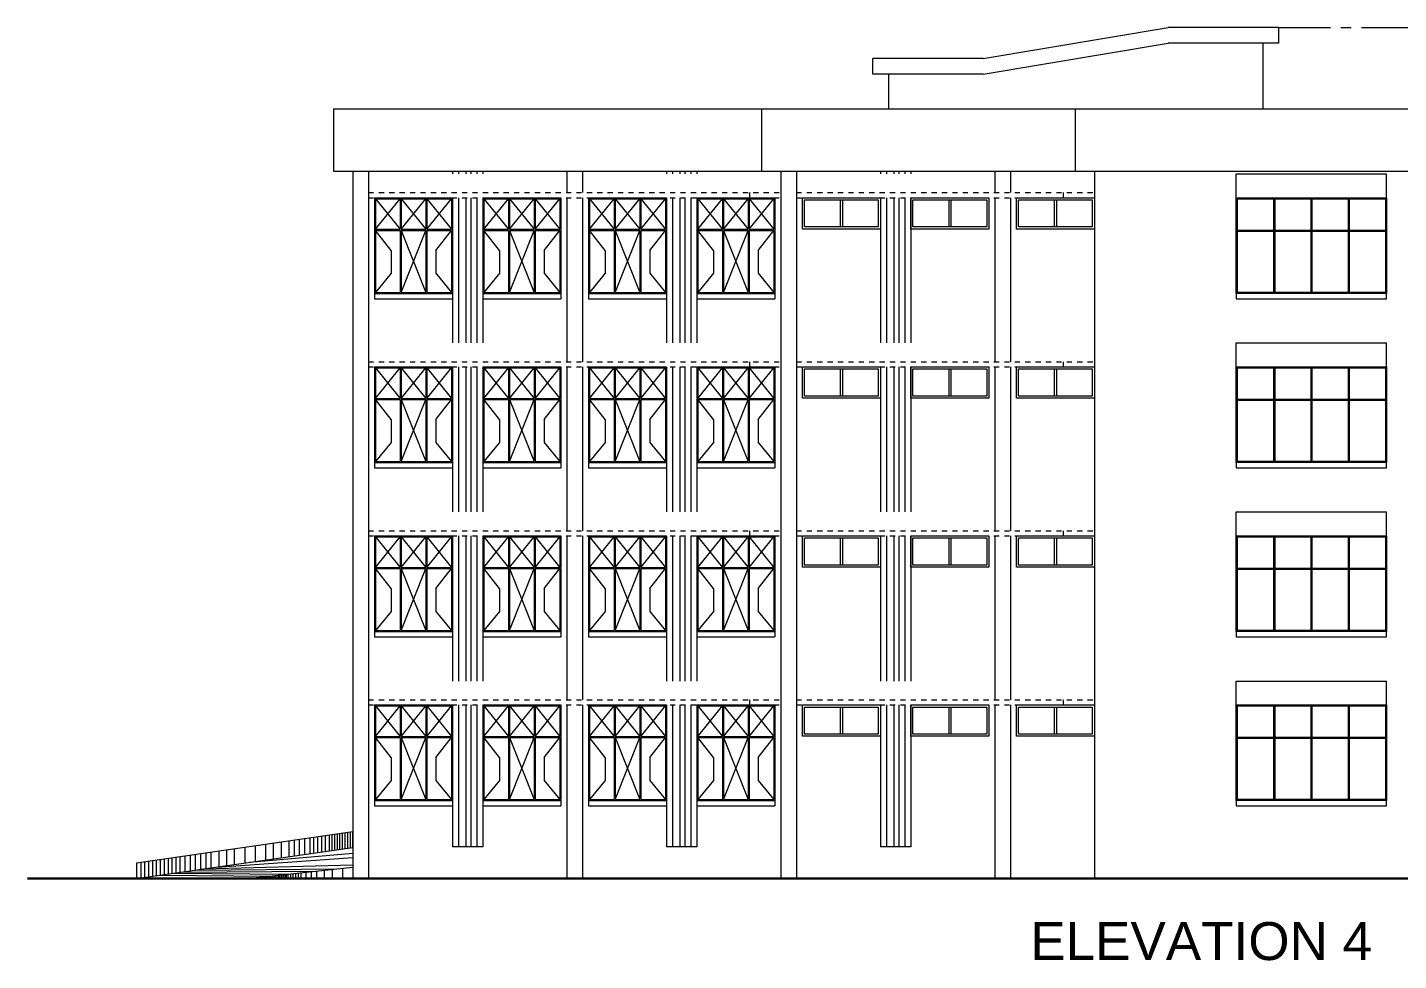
# Model space of a CAD drawing. Header units: millimetres. Extents: x 1898 to 3725, y 783 to 1532.
# Drawn here: x 2607.72 to 2634.09, y 965.83 to 983.78 of the extents above; entities that cross this region are included whole.
import ezdxf

# ---------------------------------------------------------------- set-up
doc = ezdxf.new("R2010")
doc.units = ezdxf.units.MM
for name, pattern in [('CENTER', [2, 1.25, -0.25, 0.25, -0.25]), ('DASHED', [0.75, 0.5, -0.25]), ('DASHED2', [0.375, 0.25, -0.125])]:
    doc.linetypes.add(name, pattern=pattern)
for name, color, linetype, lineweight in [('CLL LEV.', 15, 'Continuous', 18), ('Dotted', 23, 'DASHED', 15), ('ELEV.1', 7, 'Continuous', 20), ('ELEV.2', 250, 'Continuous', 20), ('ELEV.3', 252, 'Continuous', 20), ('ELEV.4', 251, 'Continuous', 18), ('ELEV.6', 250, 'Continuous', 13), ('Fixture', 44, 'Continuous', 13), ('GRID', 134, 'CENTER', 18), ('PROJ.', 30, 'DASHED2', 15), ('TEXT', 7, 'Continuous', 15), ('Ventilator', 4, 'DASHED', 18), ('Wall', 7, 'Continuous', 30), ('Window', 150, 'Continuous', 15)]:
    doc.layers.add(name, color=color, linetype=linetype, lineweight=lineweight)
doc.styles.get("Standard").update_dxf_attribs({"font": 'arial.ttf', "height": 0.2})

# ---------------------------------------------------------------- blocks, each defined once
blk = doc.blocks.new('DRTY')
at = {"layer": 'ELEV.1', "color": 251, "ltscale": 0.05}
for p, q in [((-0.115, 3.7), (-0.115, 3.65)), ((0, 3.7), (0, 3.65)), ((0.355, 3.7), (0.355, 3.65)), ((0.47, 3.7), (0.47, 3.65)), ((-0.115, 3.19), (-0.115, 0.4)), ((0, 3.19), (0, 0.4)), ((0.355, 3.19), (0.355, 0.4)), ((0.47, 3.19), (0.47, 0.4)), ((-0.115, -0.06), (-0.115, -2.85)), ((0, -0.06), (0, -2.85)), ((0.355, -0.06), (0.355, -2.85)), ((0.47, -0.06), (0.47, -2.85)), ((-0.115, -3.31), (-0.115, -6.1)), ((0, -3.31), (0, -6.1)), ((0.355, -3.31), (0.355, -6.1)), ((0.47, -3.31), (0.47, -6.1)), ((-0.115, -6.56), (-0.115, -9.29)), ((0, -6.56), (0, -9.29)), ((0.355, -6.56), (0.355, -9.29)), ((0.47, -6.56), (0.47, -9.29)), ((-0.115, -9.29), (-0.115, -9.29)), ((-0.115, -9.29), (0.47, -9.29))]:
    blk.add_line(p, q, dxfattribs=at)
at = {"layer": 'Fixture', "ltscale": 0.05}
for p, q in [((0.113, 3.7), (0.113, 3.65)), ((0.213, 3.7), (0.213, 3.65)), ((0.113, 3.19), (0.113, 0.4)), ((0.213, 3.19), (0.213, 0.4)), ((0.113, -0.06), (0.113, -2.85)), ((0.213, -0.06), (0.213, -2.85)), ((0.113, -3.31), (0.113, -6.1)), ((0.213, -3.31), (0.213, -6.1)), ((0.113, -6.56), (0.113, -9.29)), ((0.213, -6.56), (0.213, -9.29)), ((0.113, -9.29), (0.213, -9.29))]:
    blk.add_line(p, q, dxfattribs=at)
blk = doc.blocks.new('WIN')
at = {"layer": 'CLL LEV.'}
for p, q in [((0, 0), (0, -0.1)), ((1.5, 0), (1.5, -0.1)), ((0, -0.1), (1.5, -0.1))]:
    blk.add_line(p, q, dxfattribs=at)
at = {"layer": 'Dotted', "ltscale": 130}
for p, q in [((0.02, 1.82), (0.493, 1.235)), ((0.02, 1.235), (0.493, 1.82)), ((0.513, 1.82), (0.987, 1.235)), ((0.513, 1.235), (0.987, 1.82)), ((1.007, 1.82), (1.48, 1.235)), ((1.007, 1.235), (1.48, 1.82)), ((0.32, 0.827), (0.02, 1.215)), ((0.513, 1.215), (0.987, 0.02)), ((0.513, 0.02), (0.987, 1.215)), ((1.18, 0.827), (1.48, 1.215)), ((0.32, 0.827), (0.32, 0.389)), ((1.18, 0.827), (1.18, 0.389)), ((0.32, 0.389), (0.02, 0.02)), ((1.18, 0.389), (1.48, 0.02))]:
    blk.add_line(p, q, dxfattribs=at)
at = {"layer": 'Window'}
for p, q in [((0, 1.84), (0, 0)), ((0, 1.84), (1.5, 1.84)), ((0.02, 1.82), (0.02, 1.235)), ((0.02, 1.82), (1.48, 1.82)), ((0.493, 1.82), (0.493, 1.235)), ((0.513, 1.82), (0.513, 1.235)), ((0.987, 1.82), (0.987, 1.235)), ((1.007, 1.82), (1.007, 1.235)), ((1.48, 1.82), (1.48, 1.235)), ((1.5, 1.84), (1.5, 0)), ((0.02, 1.235), (0.493, 1.235)), ((0.02, 1.215), (0.493, 1.215)), ((0.02, 1.215), (0.02, 0.02)), ((0.493, 1.215), (0.493, 0.02)), ((0.513, 1.235), (0.987, 1.235)), ((0.513, 1.215), (0.987, 1.215)), ((0.513, 1.215), (0.513, 0.02)), ((0.987, 1.215), (0.987, 0.02)), ((1.007, 1.235), (1.48, 1.235)), ((1.007, 1.215), (1.48, 1.215)), ((1.007, 1.215), (1.007, 0.02)), ((1.48, 1.215), (1.48, 0.02)), ((0, 0), (1.5, 0)), ((0.02, 0.02), (0.493, 0.02)), ((0.513, 0.02), (0.987, 0.02)), ((1.007, 0.02), (1.48, 0.02))]:
    blk.add_line(p, q, dxfattribs=at)
blk = doc.blocks.new('GLAZING 5')
at = {"layer": 'Window'}
for p, q in [((0.698, 1.8), (0.698, 1.2)), ((0.718, 1.8), (0.718, 1.2)), ((1.415, 1.8), (1.415, 1.2)), ((1.435, 1.8), (1.435, 1.2)), ((2.133, 1.8), (2.133, 1.2)), ((2.153, 1.8), (2.153, 1.2)), ((0, 1.2), (2.85, 1.2)), ((0, 1.18), (2.85, 1.18)), ((0.698, 1.18), (0.698, 0)), ((0.718, 1.18), (0.718, 0)), ((1.415, 1.18), (1.415, 0)), ((1.435, 1.18), (1.435, 0)), ((2.133, 1.18), (2.133, 0)), ((2.153, 1.18), (2.153, 0))]:
    blk.add_line(p, q, dxfattribs=at)
for points in [[(-0.02, 1.82), (2.87, 1.82), (2.87, -0.02), (-0.02, -0.02)], [(0, 1.8), (2.85, 1.8), (2.85, 0), (0, 0)]]:
    blk.add_lwpolyline(points, close=True, dxfattribs=at)

msp = doc.modelspace()

# ---------------------------------------------------------------- linework, layer by layer
at = {"layer": 'CLL LEV.'}
for p, q in [((2630.9673, 978.6581), (2630.9673, 978.5581)), ((2630.9673, 978.5581), (2633.8573, 978.5581)), ((2633.8573, 978.5581), (2633.8573, 978.6581)), ((2630.9673, 975.4081), (2630.9673, 975.3081)), ((2633.8573, 975.3081), (2633.8573, 975.4081)), ((2630.9673, 975.3081), (2633.8573, 975.3081)), ((2630.9673, 972.1581), (2630.9673, 972.0581)), ((2633.8573, 972.0581), (2633.8573, 972.1581)), ((2630.9673, 972.0581), (2633.8573, 972.0581)), ((2630.9673, 968.9081), (2630.9673, 968.8081)), ((2630.9673, 968.8081), (2633.8573, 968.8081)), ((2633.8573, 968.8081), (2633.8573, 968.9081))]:
    msp.add_line(p, q, dxfattribs=at)
at = {"layer": 'ELEV.1'}
for p, q in [((2627.8673, 982.2081), (2627.8673, 981.0081)), ((2627.8673, 982.2081), (2634.6873, 982.2081)), ((2627.8673, 981.0081), (2634.6873, 981.0081)), ((2628.2373, 981.0081), (2628.2373, 967.4081)), ((2630.9673, 980.4981), (2630.9673, 980.9581)), ((2630.9673, 980.9581), (2633.8573, 980.9581)), ((2633.8573, 980.4981), (2633.8573, 980.9581)), ((2630.9673, 977.2481), (2630.9673, 977.7081)), ((2630.9673, 977.7081), (2633.8573, 977.7081)), ((2633.8573, 977.2481), (2633.8573, 977.7081)), ((2630.9673, 973.9981), (2630.9673, 974.4581)), ((2630.9673, 974.4581), (2633.8573, 974.4581)), ((2633.8573, 973.9981), (2633.8573, 974.4581)), ((2630.9673, 970.7481), (2630.9673, 971.2081)), ((2630.9673, 971.2081), (2633.8573, 971.2081)), ((2633.8573, 970.7481), (2633.8573, 971.2081))]:
    msp.add_line(p, q, dxfattribs=at)
at = {"layer": 'ELEV.2'}
for p, q in [((2621.8373, 982.2081), (2621.8373, 981.0081)), ((2621.8373, 982.2081), (2627.8673, 982.2081)), ((2621.8373, 981.0081), (2627.8673, 981.0081)), ((2622.2073, 981.0081), (2622.2073, 967.4081)), ((2622.5073, 981.0081), (2622.5073, 967.4081)), ((2626.3223, 981.0081), (2626.3223, 980.5981)), ((2626.6223, 981.0081), (2626.6223, 980.5981)), ((2626.3223, 980.4981), (2626.3223, 977.3481)), ((2626.6223, 980.4981), (2626.6223, 977.3481)), ((2626.3223, 977.2481), (2626.3223, 974.0981)), ((2626.6223, 977.2481), (2626.6223, 974.0981)), ((2626.3223, 973.9981), (2626.3223, 970.8481)), ((2626.6223, 973.9981), (2626.6223, 970.8481)), ((2626.3223, 970.7481), (2626.3223, 967.4081)), ((2626.6223, 970.7481), (2626.6223, 967.4081))]:
    msp.add_line(p, q, dxfattribs=at)
at = {"layer": 'ELEV.3'}
for p, q in [((2613.6073, 982.2081), (2613.6073, 981.0081)), ((2613.6073, 982.2081), (2621.8373, 982.2081)), ((2613.6073, 981.0081), (2621.8373, 981.0081)), ((2613.9773, 981.0081), (2613.9773, 967.4081)), ((2614.2773, 981.0081), (2614.2773, 967.4081)), ((2618.0923, 981.0081), (2618.0923, 980.5981)), ((2618.3923, 981.0081), (2618.3923, 980.5981)), ((2618.0923, 980.4981), (2618.0923, 977.3481)), ((2618.3923, 980.4981), (2618.3923, 977.3481)), ((2618.0923, 977.2481), (2618.0923, 974.0981)), ((2618.3923, 977.2481), (2618.3923, 974.0981)), ((2618.0923, 973.9981), (2618.0923, 970.8481)), ((2618.3923, 973.9981), (2618.3923, 970.8481)), ((2618.0923, 970.7481), (2618.0923, 967.4081)), ((2618.3923, 970.7481), (2618.3923, 967.4081))]:
    msp.add_line(p, q, dxfattribs=at)
at = {"layer": 'ELEV.3', "linetype": 'Continuous'}
for p, q in [((2613.8238, 968.289), (2613.8238, 967.9859)), ((2613.9773, 967.6281), (2613.9773, 967.4081))]:
    msp.add_line(p, q, dxfattribs=at)
at = {"layer": 'ELEV.4'}
for p, q in [((2626.0974, 983.1751), (2629.6573, 983.7751)), ((2631.7773, 983.7751), (2629.6573, 983.7751)), ((2631.7773, 983.7751), (2631.7773, 983.4751)), ((2626.0974, 982.8751), (2629.6573, 983.4751)), ((2631.7773, 983.4751), (2629.6573, 983.4751)), ((2631.4773, 983.4751), (2631.4773, 982.2081)), ((2626.0974, 983.1751), (2623.9774, 983.1751)), ((2623.9774, 982.8751), (2623.9774, 983.1751)), ((2626.0974, 982.8751), (2623.9774, 982.8751)), ((2624.2774, 982.8751), (2624.2774, 982.2081))]:
    msp.add_line(p, q, dxfattribs=at)
at = {"layer": 'ELEV.4', "linetype": 'Continuous'}
for p, q in [((2609.8204, 967.7112), (2613.9773, 968.3112)), ((2613.2238, 968.2024), (2613.2238, 967.8993)), ((2613.2988, 968.2133), (2613.2988, 967.9101)), ((2613.3738, 968.2241), (2613.3738, 967.921)), ((2613.4488, 968.2349), (2613.4488, 967.9318)), ((2613.5238, 968.2457), (2613.5238, 967.9426)), ((2613.5738, 968.253), (2613.5738, 967.9498)), ((2613.6238, 968.2602), (2613.6238, 967.9571)), ((2613.6738, 968.2674), (2613.6738, 967.9643)), ((2613.7238, 968.2746), (2613.7238, 967.9715)), ((2613.7738, 968.2818), (2613.7738, 967.9787)), ((2613.8738, 968.2963), (2613.8738, 967.9931)), ((2613.9238, 968.3035), (2613.9238, 968.0004)), ((2613.9738, 968.3107), (2613.9738, 968.0076)), ((2609.8204, 967.4081), (2613.9773, 968.0081)), ((2611.3988, 967.939), (2611.3988, 967.6359)), ((2611.5488, 967.9607), (2611.5488, 967.6576)), ((2611.6988, 967.9823), (2611.6988, 967.6792)), ((2611.8988, 968.0112), (2611.8988, 967.7081)), ((2612.0988, 968.0401), (2612.0988, 967.7369)), ((2612.2988, 968.0689), (2612.2988, 967.7658)), ((2612.4488, 968.0906), (2612.4488, 967.7875)), ((2612.5988, 968.1122), (2612.5988, 967.8091)), ((2612.7488, 968.1339), (2612.7488, 967.8308)), ((2612.8488, 968.1483), (2612.8488, 967.8452)), ((2612.9488, 968.1627), (2612.9488, 967.8596)), ((2613.0488, 968.1772), (2613.0488, 967.8741)), ((2613.1488, 968.1916), (2613.1488, 967.8885)), ((2609.8204, 967.7112), (2609.8204, 967.4081)), ((2609.8988, 967.7225), (2609.8988, 967.4194)), ((2609.9738, 967.7333), (2609.9738, 967.4302)), ((2610.0488, 967.7442), (2610.0488, 967.4411)), ((2610.1238, 967.755), (2610.1238, 967.4519)), ((2610.1988, 967.7658), (2610.1988, 967.4627)), ((2610.2738, 967.7766), (2610.2738, 967.4735)), ((2610.3488, 967.7875), (2610.3488, 967.4844)), ((2610.4238, 967.7983), (2610.4238, 967.4952)), ((2610.4988, 967.8091), (2610.4988, 967.506)), ((2610.5738, 967.8199), (2610.5738, 967.5168)), ((2610.6488, 967.8308), (2610.6488, 967.5277)), ((2610.7488, 967.8452), (2610.7488, 967.5421)), ((2610.8488, 967.8596), (2610.8488, 967.5565)), ((2610.9488, 967.8741), (2610.9488, 967.571)), ((2611.0488, 967.8885), (2611.0488, 967.5854)), ((2611.1488, 967.9029), (2611.1488, 967.5998)), ((2611.2488, 967.9174), (2611.2488, 967.6143)), ((2611.9441, 967.4081), (2613.9773, 967.6281)), ((2612.0973, 967.4247), (2612.0973, 967.4081)), ((2612.1273, 967.4279), (2612.1273, 967.4081)), ((2612.1573, 967.4311), (2612.1573, 967.4081)), ((2612.1873, 967.4344), (2612.1873, 967.4081)), ((2612.2173, 967.4376), (2612.2173, 967.4081)), ((2612.2473, 967.4409), (2612.2473, 967.4081)), ((2612.2773, 967.4441), (2612.2773, 967.4081)), ((2612.3073, 967.4474), (2612.3073, 967.4081)), ((2612.3373, 967.4506), (2612.3373, 967.4081)), ((2612.3673, 967.4539), (2612.3673, 967.4081)), ((2612.3973, 967.4571), (2612.3973, 967.4081)), ((2612.4273, 967.4604), (2612.4273, 967.4081)), ((2612.4573, 967.4636), (2612.4573, 967.4081)), ((2612.4873, 967.4669), (2612.4873, 967.4081)), ((2612.5173, 967.4701), (2612.5173, 967.4081)), ((2612.5473, 967.4733), (2612.5473, 967.4081)), ((2612.5773, 967.4766), (2612.5773, 967.4081)), ((2612.6073, 967.4798), (2612.6073, 967.4081)), ((2612.6373, 967.4831), (2612.6373, 967.4081)), ((2612.6673, 967.4863), (2612.6673, 967.4081)), ((2612.6973, 967.4896), (2612.6973, 967.4081)), ((2612.7273, 967.4928), (2612.7273, 967.4081)), ((2612.7773, 967.4982), (2612.7773, 967.4081)), ((2612.8273, 967.5036), (2612.8273, 967.4081)), ((2612.8773, 967.5091), (2612.8773, 967.4081)), ((2612.9273, 967.5145), (2612.9273, 967.4081)), ((2612.9773, 967.5199), (2612.9773, 967.4081)), ((2613.0773, 967.5307), (2613.0773, 967.4081)), ((2613.1773, 967.5415), (2613.1773, 967.4081)), ((2613.2773, 967.5523), (2613.2773, 967.4081)), ((2613.4273, 967.5686), (2613.4273, 967.4081)), ((2613.5773, 967.5848), (2613.5773, 967.4081)), ((2613.7773, 967.6064), (2613.7773, 967.4081))]:
    msp.add_line(p, q, dxfattribs=at)
at = {"layer": 'ELEV.6', "linetype": 'Continuous'}
for p, q in [((2611.1104, 967.5943), (2613.9773, 967.6723)), ((2611.3661, 967.6312), (2613.9773, 967.8139)), ((2611.9928, 967.7216), (2613.9773, 967.896)), ((2610.2738, 967.4735), (2612.3973, 967.4571)), ((2610.531, 967.5106), (2612.7273, 967.4928)), ((2610.702, 967.5353), (2613.2773, 967.5511)), ((2610.9581, 967.5723), (2613.6727, 967.5951))]:
    msp.add_line(p, q, dxfattribs=at)
at = {"layer": 'GRID', "ltscale": 0.8}
msp.add_line((2631.7773, 983.7751), (2659.5757, 983.7751), dxfattribs=at)
at = {"layer": 'PROJ.', "ltscale": 0.002}
for p, q in [((2614.2773, 980.5981), (2622.2073, 980.5981)), ((2622.5073, 980.5981), (2628.2373, 980.5981)), ((2614.2773, 980.4981), (2622.2073, 980.4981)), ((2622.5073, 980.4981), (2628.2373, 980.4981)), ((2614.2773, 977.3481), (2622.2073, 977.3481)), ((2614.2773, 977.2481), (2622.2073, 977.2481)), ((2622.5073, 977.3481), (2628.2373, 977.3481)), ((2622.5073, 977.2481), (2628.2373, 977.2481)), ((2614.2773, 974.0981), (2622.2073, 974.0981)), ((2614.2773, 973.9981), (2622.2073, 973.9981)), ((2622.5073, 974.0981), (2628.2373, 974.0981)), ((2622.5073, 973.9981), (2628.2373, 973.9981)), ((2614.2773, 970.8481), (2622.2073, 970.8481)), ((2622.5073, 970.8481), (2628.2373, 970.8481)), ((2614.2773, 970.7481), (2622.2073, 970.7481)), ((2622.5073, 970.7481), (2628.2373, 970.7481))]:
    msp.add_line(p, q, dxfattribs=at)
at = {"layer": 'PROJ.'}
for p, q in [((2614.2773, 980.5981), (2614.2773, 980.4981)), ((2621.6073, 980.5981), (2621.6073, 980.4981)), ((2622.5073, 980.5981), (2622.5073, 980.4981)), ((2627.6373, 980.5981), (2627.6373, 980.4981)), ((2614.2773, 977.3481), (2614.2773, 977.2481)), ((2621.6073, 977.3481), (2621.6073, 977.2481)), ((2622.5073, 977.3481), (2622.5073, 977.2481)), ((2627.6373, 977.3481), (2627.6373, 977.2481)), ((2614.2773, 974.0981), (2614.2773, 973.9981)), ((2621.6073, 974.0981), (2621.6073, 973.9981)), ((2622.5073, 974.0981), (2622.5073, 973.9981)), ((2627.6373, 974.0981), (2627.6373, 973.9981)), ((2614.2773, 970.8481), (2614.2773, 970.7481)), ((2621.6073, 970.8481), (2621.6073, 970.7481)), ((2622.5073, 970.8481), (2622.5073, 970.7481)), ((2627.6373, 970.8481), (2627.6373, 970.7481))]:
    msp.add_line(p, q, dxfattribs=at)
at = {"layer": 'Ventilator', "linetype": 'ByBlock'}
for p, q in [((2623.3523, 980.4581), (2623.3523, 979.9381)), ((2623.3923, 980.4581), (2623.3923, 979.9381)), ((2625.4373, 980.4581), (2625.4373, 979.9381)), ((2625.4773, 980.4581), (2625.4773, 979.9381)), ((2627.4673, 980.4581), (2627.4673, 979.9381)), ((2627.5073, 980.4581), (2627.5073, 979.9381)), ((2623.3523, 977.2081), (2623.3523, 976.6881)), ((2623.3923, 977.2081), (2623.3923, 976.6881)), ((2625.4373, 977.2081), (2625.4373, 976.6881)), ((2625.4773, 977.2081), (2625.4773, 976.6881)), ((2627.4673, 977.2081), (2627.4673, 976.6881)), ((2627.5073, 977.2081), (2627.5073, 976.6881)), ((2623.3523, 973.9581), (2623.3523, 973.4381)), ((2623.3923, 973.9581), (2623.3923, 973.4381)), ((2625.4373, 973.9581), (2625.4373, 973.4381)), ((2625.4773, 973.9581), (2625.4773, 973.4381)), ((2627.4673, 973.9581), (2627.4673, 973.4381)), ((2627.5073, 973.9581), (2627.5073, 973.4381)), ((2623.3523, 970.7081), (2623.3523, 970.1881)), ((2623.3923, 970.7081), (2623.3923, 970.1881)), ((2625.4373, 970.7081), (2625.4373, 970.1881)), ((2625.4773, 970.7081), (2625.4773, 970.1881)), ((2627.4673, 970.7081), (2627.4673, 970.1881)), ((2627.5073, 970.7081), (2627.5073, 970.1881))]:
    msp.add_line(p, q, dxfattribs=at)
for points in [[(2622.6223, 980.4981), (2624.1223, 980.4981), (2624.1223, 979.8981), (2622.6223, 979.8981)], [(2622.6623, 980.4581), (2624.0823, 980.4581), (2624.0823, 979.9381), (2622.6623, 979.9381)], [(2624.7073, 980.4981), (2626.2073, 980.4981), (2626.2073, 979.8981), (2624.7073, 979.8981)], [(2624.7473, 980.4581), (2626.1673, 980.4581), (2626.1673, 979.9381), (2624.7473, 979.9381)], [(2626.7373, 980.4981), (2628.2373, 980.4981), (2628.2373, 979.8981), (2626.7373, 979.8981)], [(2626.7773, 980.4581), (2628.1973, 980.4581), (2628.1973, 979.9381), (2626.7773, 979.9381)], [(2622.6223, 977.2481), (2624.1223, 977.2481), (2624.1223, 976.6481), (2622.6223, 976.6481)], [(2622.6623, 977.2081), (2624.0823, 977.2081), (2624.0823, 976.6881), (2622.6623, 976.6881)], [(2624.7073, 977.2481), (2626.2073, 977.2481), (2626.2073, 976.6481), (2624.7073, 976.6481)], [(2624.7473, 977.2081), (2626.1673, 977.2081), (2626.1673, 976.6881), (2624.7473, 976.6881)], [(2626.7373, 977.2481), (2628.2373, 977.2481), (2628.2373, 976.6481), (2626.7373, 976.6481)], [(2626.7773, 977.2081), (2628.1973, 977.2081), (2628.1973, 976.6881), (2626.7773, 976.6881)], [(2622.6223, 973.9981), (2624.1223, 973.9981), (2624.1223, 973.3981), (2622.6223, 973.3981)], [(2624.7073, 973.9981), (2626.2073, 973.9981), (2626.2073, 973.3981), (2624.7073, 973.3981)], [(2626.7373, 973.9981), (2628.2373, 973.9981), (2628.2373, 973.3981), (2626.7373, 973.3981)], [(2622.6623, 973.9581), (2624.0823, 973.9581), (2624.0823, 973.4381), (2622.6623, 973.4381)], [(2624.7473, 973.9581), (2626.1673, 973.9581), (2626.1673, 973.4381), (2624.7473, 973.4381)], [(2626.7773, 973.9581), (2628.1973, 973.9581), (2628.1973, 973.4381), (2626.7773, 973.4381)], [(2622.6223, 970.7481), (2624.1223, 970.7481), (2624.1223, 970.1481), (2622.6223, 970.1481)], [(2622.6623, 970.7081), (2624.0823, 970.7081), (2624.0823, 970.1881), (2622.6623, 970.1881)], [(2624.7073, 970.7481), (2626.2073, 970.7481), (2626.2073, 970.1481), (2624.7073, 970.1481)], [(2624.7473, 970.7081), (2626.1673, 970.7081), (2626.1673, 970.1881), (2624.7473, 970.1881)], [(2626.7373, 970.7481), (2628.2373, 970.7481), (2628.2373, 970.1481), (2626.7373, 970.1481)], [(2626.7773, 970.7081), (2628.1973, 970.7081), (2628.1973, 970.1881), (2626.7773, 970.1881)]]:
    msp.add_lwpolyline(points, close=True, dxfattribs=at)
at = {"layer": 'Wall'}
msp.add_line((2607.7203, 967.4081), (2651.9418, 967.4081), dxfattribs=at)

# ---------------------------------------------------------------- block references
at = {"layer": 'CLL LEV.'}
for p in [(2630.9873, 978.6781), (2630.9873, 975.4281), (2630.9873, 972.1781), (2630.9873, 968.9281)]:
    msp.add_blockref('GLAZING 5', p, dxfattribs=at)
at = {"layer": 'ELEV.2', "xscale": -1}
for p in [(2616.3623, 977.3081), (2620.4773, 977.3081), (2624.5923, 977.3081)]:
    msp.add_blockref('DRTY', p, dxfattribs=at)
at = {"layer": 'Window'}
for p in [(2614.3923, 978.6581), (2616.4773, 978.6581), (2618.5073, 978.6581), (2620.5923, 978.6581), (2614.3923, 975.4081), (2616.4773, 975.4081), (2618.5073, 975.4081), (2620.5923, 975.4081), (2614.3923, 972.1581), (2616.4773, 972.1581), (2618.5073, 972.1581), (2620.5923, 972.1581), (2614.3923, 968.9081), (2616.4773, 968.9081), (2618.5073, 968.9081), (2620.5923, 968.9081)]:
    msp.add_blockref('WIN', p, dxfattribs=at)

# ---------------------------------------------------------------- texts
at = {"layer": 'TEXT', "insert": (2627.0043, 966.5729), "char_height": 0.73, "attachment_point": 1}
msp.add_mtext_dynamic_manual_height_columns('ELEVATION 4', width=6.659393, gutter_width=12.5, heights=[0], dxfattribs=at)

doc.saveas('drawing.dxf')
